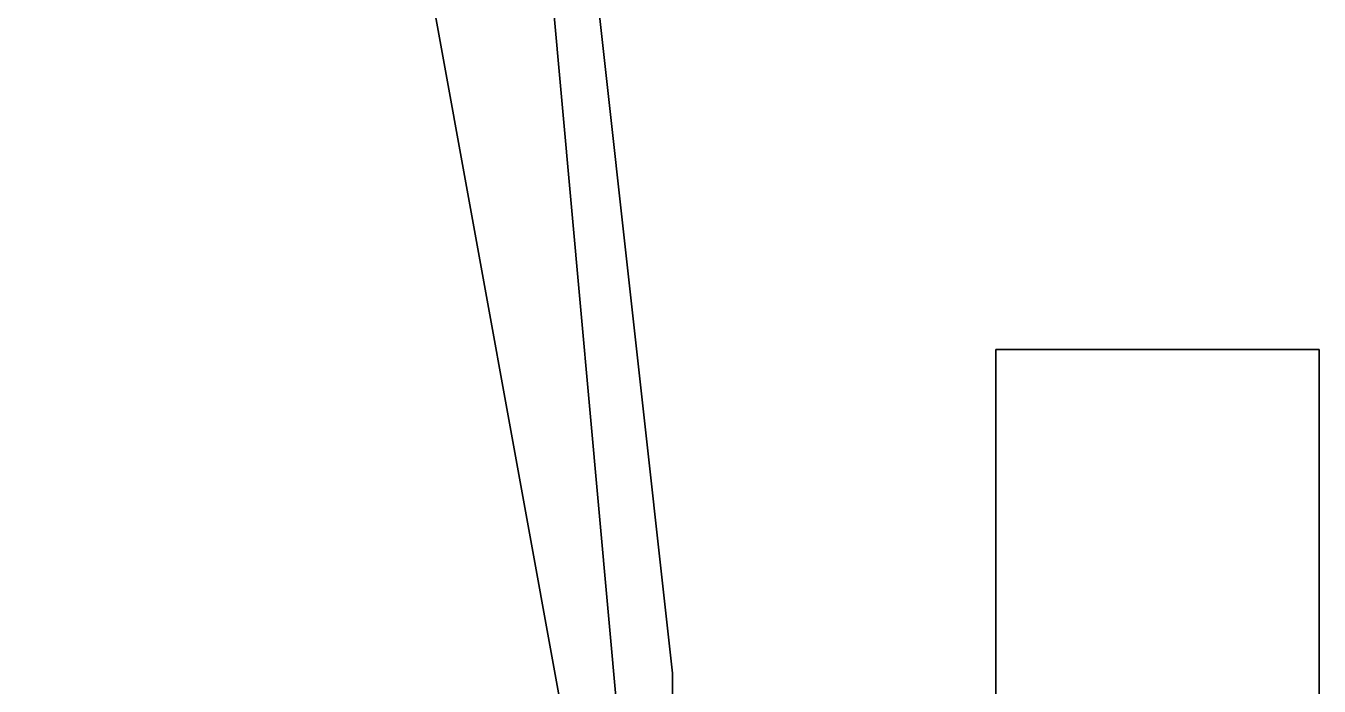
# Model space of a CAD drawing. Extents: x -42728 to 99010, y -18674 to 47645.
# Drawn here: x 68489 to 68669, y 30800.9 to 30892.8 of the extents above; entities that cross this region are included whole.
import ezdxf

# ---------------------------------------------------------------- set-up
doc = ezdxf.new("R2010")
doc.units = 0
doc.header["$LTSCALE"] = 100
doc.header["$MEASUREMENT"] = 0
doc.layers.get('0').update_dxf_attribs({"linetype": 'CONTINUOUS'})
doc.layers.add('00-ELE', color=2, linetype='CONTINUOUS')

# ---------------------------------------------------------------- blocks, each defined once
blk = doc.blocks.new('A$C5B331D8A')
at = {"color": 7, "linetype": 'Continuous'}
for p, q in [((11.4047, 29.7421), (13.4047, 18.7421)), ((13.4047, 18.7421), (11.4047, 29.7421)), ((13.4047, 18.7421), (11.4047, 29.7421)), ((13.4047, 18.7421), (11.4047, 29.7421)), ((13.4047, 18.7421), (12.4047, 29.7421)), ((12.4047, 29.7421), (13.4047, 18.7421)), ((12.4047, 29.7421), (13.4047, 18.7421)), ((12.4047, 29.7421), (13.4047, 18.7421)), ((13.4047, 18.7421), (12.4047, 29.7421)), ((12.4047, 29.7421), (13.4047, 18.7421)), ((13.4047, 18.7421), (12.4047, 29.7421)), ((12.4047, 29.7421), (13.4047, 18.7421)), ((13.4047, 20.7421), (12.4047, 29.7421)), ((12.4047, 29.7421), (13.4047, 20.7421)), ((13.4047, 20.7421), (12.4047, 29.7421)), ((13.4047, 20.7421), (12.4047, 29.7421)), ((12.4047, 29.7421), (13.4047, 20.7421)), ((13.4047, 20.7421), (12.4047, 29.7421)), ((12.4047, 29.7421), (13.4047, 20.7421)), ((13.4047, 20.7421), (12.4047, 29.7421)), ((14.4047, 20.7421), (14.4047, 21.7421)), ((14.4047, 21.7421), (15.4047, 21.7421)), ((14.4047, 20.7421), (14.4047, 21.7421)), ((14.4047, 21.7421), (14.4047, 21.7421)), ((14.4047, 21.7421), (14.4047, 20.7421)), ((14.4047, 20.7421), (14.4047, 21.7421)), ((14.4047, 21.7421), (14.4047, 21.7421)), ((14.4047, 21.7421), (14.4047, 20.7421)), ((14.4047, 20.7421), (14.4047, 21.7421)), ((14.4047, 21.7421), (14.4047, 20.7421)), ((15.4047, 21.7421), (14.4047, 21.7421)), ((14.4047, 21.7421), (14.4047, 21.7421)), ((14.4047, 21.7421), (15.4047, 21.7421)), ((14.4047, 21.7421), (14.4047, 21.7421)), ((14.4047, 21.7421), (14.4047, 21.7421)), ((14.4047, 21.7421), (14.4047, 21.7421)), ((14.4047, 21.7421), (14.4047, 21.7421)), ((14.4047, 21.7421), (14.4047, 21.7421)), ((14.4047, 21.7421), (14.4047, 21.7421)), ((14.4047, 21.7421), (14.4047, 21.7421)), ((14.4047, 21.7421), (14.4047, 21.7421)), ((14.4047, 21.7421), (14.4047, 20.7421)), ((14.4047, 20.7421), (14.4047, 21.7421)), ((14.4047, 21.7421), (14.4047, 21.7421)), ((14.4047, 21.7421), (14.4047, 21.7421)), ((14.4047, 20.7421), (14.4047, 21.7421)), ((14.4047, 21.7421), (14.4047, 20.7421)), ((15.4047, 21.7421), (14.4047, 21.7421)), ((14.4047, 21.7421), (14.4047, 21.7421)), ((14.4047, 21.7421), (15.4047, 21.7421)), ((14.4047, 21.7421), (14.4047, 21.7421)), ((14.4047, 21.7421), (14.4047, 21.7421)), ((14.4047, 21.7421), (14.4047, 21.7421)), ((14.4047, 21.7421), (14.4047, 21.7421)), ((14.4047, 21.7421), (14.4047, 21.7421)), ((14.4047, 21.7421), (14.4047, 21.7421)), ((14.4047, 21.7421), (14.4047, 21.7421)), ((14.4047, 21.7421), (14.4047, 21.7421)), ((14.4047, 21.7421), (14.4047, 21.7421)), ((14.4047, 21.7421), (14.4047, 21.7421)), ((14.4047, 21.7421), (14.4047, 21.7421)), ((14.4047, 21.7421), (14.4047, 21.7421)), ((14.4047, 21.7421), (14.4047, 20.7421)), ((14.4047, 20.7421), (14.4047, 21.7421)), ((14.4047, 21.7421), (14.4047, 21.7421)), ((14.4047, 21.7421), (14.4047, 21.7421)), ((14.4047, 20.7421), (14.4047, 21.7421)), ((14.4047, 21.7421), (14.4047, 20.7421)), ((15.4047, 21.7421), (14.4047, 21.7421)), ((14.4047, 21.7421), (14.4047, 21.7421)), ((14.4047, 21.7421), (15.4047, 21.7421)), ((14.4047, 21.7421), (14.4047, 21.7421)), ((14.4047, 21.7421), (14.4047, 21.7421)), ((14.4047, 21.7421), (14.4047, 21.7421)), ((14.4047, 21.7421), (14.4047, 21.7421)), ((14.4047, 21.7421), (14.4047, 21.7421)), ((14.4047, 21.7421), (14.4047, 21.7421)), ((14.4047, 21.7421), (14.4047, 21.7421)), ((14.4047, 21.7421), (14.4047, 21.7421)), ((14.4047, 21.7421), (14.4047, 21.7421)), ((14.4047, 21.7421), (14.4047, 21.7421)), ((14.4047, 21.7421), (14.4047, 21.7421)), ((14.4047, 21.7421), (14.4047, 21.7421)), ((14.4047, 21.7421), (14.4047, 21.7421)), ((14.4047, 21.7421), (14.4047, 21.7421)), ((14.4047, 21.7421), (14.4047, 21.7421)), ((14.4047, 21.7421), (14.4047, 21.7421)), ((14.4047, 21.7421), (14.4047, 20.7421)), ((14.4047, 20.7421), (14.4047, 21.7421)), ((14.4047, 21.7421), (14.4047, 21.7421)), ((14.4047, 21.7421), (14.4047, 21.7421)), ((14.4047, 20.7421), (14.4047, 21.7421)), ((14.4047, 21.7421), (14.4047, 20.7421)), ((15.4047, 21.7421), (14.4047, 21.7421)), ((14.4047, 21.7421), (14.4047, 21.7421)), ((14.4047, 21.7421), (15.4047, 21.7421)), ((14.4047, 21.7421), (14.4047, 21.7421)), ((14.4047, 21.7421), (14.4047, 21.7421)), ((14.4047, 21.7421), (14.4047, 21.7421)), ((14.4047, 21.7421), (14.4047, 21.7421)), ((14.4047, 21.7421), (14.4047, 21.7421)), ((14.4047, 21.7421), (14.4047, 21.7421)), ((14.4047, 21.7421), (14.4047, 21.7421)), ((14.4047, 21.7421), (14.4047, 21.7421)), ((14.4047, 21.7421), (14.4047, 21.7421)), ((14.4047, 21.7421), (14.4047, 21.7421)), ((14.4047, 21.7421), (14.4047, 21.7421)), ((14.4047, 21.7421), (14.4047, 21.7421)), ((14.4047, 21.7421), (14.4047, 21.7421)), ((14.4047, 21.7421), (14.4047, 21.7421)), ((14.4047, 21.7421), (14.4047, 21.7421)), ((14.4047, 21.7421), (14.4047, 21.7421)), ((14.4047, 21.7421), (14.4047, 21.7421)), ((14.4047, 21.7421), (14.4047, 21.7421)), ((14.4047, 21.7421), (14.4047, 21.7421)), ((14.4047, 21.7421), (14.4047, 21.7421)), ((14.4047, 21.7421), (14.4047, 20.7421)), ((14.4047, 20.7421), (14.4047, 21.7421)), ((14.4047, 21.7421), (14.4047, 21.7421)), ((15.4047, 21.7421), (14.4047, 21.7421)), ((14.4047, 21.7421), (14.4047, 21.7421)), ((14.4047, 21.7421), (15.4047, 21.7421)), ((14.4047, 21.7421), (14.4047, 21.7421)), ((14.4047, 21.7421), (14.4047, 21.7421)), ((14.4047, 21.7421), (14.4047, 21.7421)), ((14.4047, 21.7421), (14.4047, 21.7421)), ((14.4047, 21.7421), (14.4047, 21.7421)), ((14.4047, 21.7421), (14.4047, 21.7421)), ((14.4047, 21.7421), (14.4047, 21.7421)), ((14.4047, 21.7421), (14.4047, 21.7421)), ((14.4047, 21.7421), (14.4047, 21.7421)), ((14.4047, 21.7421), (14.4047, 21.7421)), ((14.4047, 21.7421), (14.4047, 21.7421)), ((14.4047, 21.7421), (14.4047, 21.7421)), ((14.4047, 21.7421), (14.4047, 21.7421)), ((14.4047, 21.7421), (14.4047, 21.7421)), ((14.4047, 21.7421), (14.4047, 21.7421)), ((14.4047, 21.7421), (14.4047, 21.7421)), ((14.4047, 21.7421), (14.4047, 21.7421)), ((14.4047, 21.7421), (14.4047, 21.7421)), ((14.4047, 21.7421), (14.4047, 21.7421)), ((14.4047, 21.7421), (14.4047, 21.7421)), ((14.4047, 21.7421), (14.4047, 20.7421)), ((14.4047, 20.7421), (14.4047, 21.7421)), ((14.4047, 21.7421), (14.4047, 21.7421)), ((15.4047, 21.7421), (14.4047, 21.7421)), ((14.4047, 21.7421), (14.4047, 21.7421)), ((14.4047, 21.7421), (15.4047, 21.7421)), ((14.4047, 21.7421), (14.4047, 21.7421)), ((14.4047, 21.7421), (14.4047, 21.7421)), ((14.4047, 21.7421), (14.4047, 21.7421)), ((14.4047, 21.7421), (14.4047, 21.7421)), ((14.4047, 21.7421), (14.4047, 21.7421)), ((14.4047, 21.7421), (14.4047, 21.7421)), ((14.4047, 21.7421), (14.4047, 21.7421)), ((14.4047, 21.7421), (14.4047, 21.7421)), ((14.4047, 21.7421), (14.4047, 21.7421)), ((14.4047, 21.7421), (14.4047, 21.7421)), ((14.4047, 21.7421), (14.4047, 21.7421)), ((14.4047, 21.7421), (14.4047, 21.7421)), ((14.4047, 21.7421), (14.4047, 21.7421)), ((14.4047, 21.7421), (14.4047, 21.7421)), ((14.4047, 21.7421), (14.4047, 21.7421)), ((14.4047, 21.7421), (14.4047, 21.7421)), ((14.4047, 21.7421), (14.4047, 21.7421)), ((14.4047, 21.7421), (14.4047, 21.7421)), ((14.4047, 21.7421), (14.4047, 21.7421)), ((14.4047, 21.7421), (14.4047, 21.7421)), ((14.4047, 21.7421), (14.4047, 20.7421)), ((14.4047, 20.7421), (14.4047, 21.7421)), ((14.4047, 21.7421), (14.4047, 21.7421)), ((15.4047, 21.7421), (14.4047, 21.7421)), ((14.4047, 21.7421), (14.4047, 21.7421)), ((14.4047, 21.7421), (15.4047, 21.7421)), ((14.4047, 21.7421), (14.4047, 21.7421)), ((14.4047, 21.7421), (14.4047, 21.7421)), ((14.4047, 21.7421), (14.4047, 21.7421)), ((14.4047, 21.7421), (14.4047, 21.7421)), ((14.4047, 21.7421), (14.4047, 21.7421)), ((14.4047, 21.7421), (14.4047, 21.7421)), ((14.4047, 21.7421), (14.4047, 21.7421)), ((14.4047, 21.7421), (14.4047, 21.7421)), ((14.4047, 21.7421), (14.4047, 21.7421)), ((14.4047, 21.7421), (14.4047, 21.7421)), ((14.4047, 21.7421), (14.4047, 21.7421)), ((14.4047, 21.7421), (14.4047, 21.7421)), ((14.4047, 21.7421), (14.4047, 21.7421)), ((14.4047, 21.7421), (14.4047, 21.7421)), ((14.4047, 21.7421), (14.4047, 21.7421)), ((14.4047, 21.7421), (14.4047, 21.7421)), ((14.4047, 21.7421), (14.4047, 21.7421)), ((14.4047, 21.7421), (14.4047, 21.7421)), ((14.4047, 21.7421), (14.4047, 21.7421)), ((14.4047, 21.7421), (14.4047, 21.7421)), ((14.4047, 21.7421), (14.4047, 20.7421)), ((14.4047, 20.7421), (14.4047, 21.7421)), ((14.4047, 21.7421), (14.4047, 21.7421)), ((15.4047, 21.7421), (14.4047, 21.7421)), ((14.4047, 21.7421), (14.4047, 21.7421)), ((14.4047, 21.7421), (15.4047, 21.7421)), ((14.4047, 21.7421), (14.4047, 21.7421)), ((14.4047, 21.7421), (14.4047, 21.7421)), ((14.4047, 21.7421), (14.4047, 21.7421)), ((14.4047, 21.7421), (14.4047, 21.7421)), ((14.4047, 21.7421), (14.4047, 21.7421)), ((14.4047, 21.7421), (14.4047, 21.7421)), ((14.4047, 21.7421), (14.4047, 21.7421)), ((14.4047, 21.7421), (14.4047, 21.7421)), ((14.4047, 21.7421), (14.4047, 21.7421)), ((14.4047, 21.7421), (14.4047, 21.7421)), ((14.4047, 21.7421), (14.4047, 21.7421)), ((14.4047, 21.7421), (14.4047, 21.7421)), ((14.4047, 21.7421), (14.4047, 21.7421)), ((14.4047, 21.7421), (14.4047, 21.7421)), ((14.4047, 21.7421), (14.4047, 21.7421)), ((14.4047, 21.7421), (14.4047, 21.7421)), ((14.4047, 21.7421), (14.4047, 21.7421)), ((14.4047, 21.7421), (14.4047, 21.7421)), ((14.4047, 21.7421), (14.4047, 21.7421)), ((14.4047, 21.7421), (14.4047, 21.7421)), ((14.4047, 21.7421), (14.4047, 20.7421)), ((14.4047, 20.7421), (14.4047, 21.7421)), ((14.4047, 21.7421), (14.4047, 21.7421)), ((15.4047, 21.7421), (14.4047, 21.7421)), ((14.4047, 21.7421), (14.4047, 21.7421)), ((14.4047, 21.7421), (15.4047, 21.7421)), ((14.4047, 21.7421), (14.4047, 21.7421)), ((14.4047, 21.7421), (14.4047, 21.7421)), ((14.4047, 21.7421), (14.4047, 21.7421)), ((14.4047, 21.7421), (14.4047, 21.7421)), ((14.4047, 21.7421), (14.4047, 21.7421)), ((14.4047, 21.7421), (14.4047, 21.7421)), ((14.4047, 21.7421), (14.4047, 21.7421)), ((14.4047, 21.7421), (14.4047, 21.7421)), ((14.4047, 21.7421), (14.4047, 21.7421)), ((14.4047, 21.7421), (14.4047, 21.7421)), ((14.4047, 21.7421), (14.4047, 21.7421)), ((14.4047, 21.7421), (14.4047, 21.7421)), ((14.4047, 21.7421), (14.4047, 21.7421)), ((14.4047, 21.7421), (14.4047, 21.7421)), ((14.4047, 21.7421), (14.4047, 21.7421)), ((14.4047, 21.7421), (14.4047, 21.7421)), ((14.4047, 21.7421), (14.4047, 21.7421)), ((14.4047, 21.7421), (14.4047, 21.7421)), ((14.4047, 21.7421), (14.4047, 21.7421)), ((14.4047, 21.7421), (14.4047, 21.7421)), ((14.4047, 21.7421), (14.4047, 20.7421)), ((14.4047, 20.7421), (14.4047, 21.7421)), ((14.4047, 21.7421), (14.4047, 21.7421)), ((15.4047, 21.7421), (14.4047, 21.7421)), ((14.4047, 21.7421), (14.4047, 21.7421)), ((14.4047, 21.7421), (15.4047, 21.7421)), ((14.4047, 21.7421), (14.4047, 21.7421)), ((14.4047, 21.7421), (14.4047, 21.7421)), ((14.4047, 21.7421), (14.4047, 21.7421)), ((14.4047, 21.7421), (14.4047, 21.7421)), ((14.4047, 21.7421), (14.4047, 21.7421)), ((14.4047, 21.7421), (14.4047, 21.7421)), ((14.4047, 21.7421), (14.4047, 21.7421)), ((14.4047, 21.7421), (14.4047, 21.7421)), ((14.4047, 21.7421), (14.4047, 21.7421)), ((14.4047, 21.7421), (14.4047, 21.7421)), ((14.4047, 21.7421), (14.4047, 21.7421)), ((14.4047, 21.7421), (14.4047, 21.7421)), ((14.4047, 21.7421), (14.4047, 21.7421)), ((14.4047, 21.7421), (14.4047, 21.7421)), ((14.4047, 21.7421), (14.4047, 21.7421)), ((14.4047, 21.7421), (14.4047, 21.7421)), ((14.4047, 21.7421), (14.4047, 21.7421)), ((14.4047, 21.7421), (14.4047, 20.7421)), ((14.4047, 20.7421), (14.4047, 21.7421)), ((14.4047, 21.7421), (14.4047, 21.7421)), ((14.4047, 21.7421), (14.4047, 20.7421)), ((14.4047, 20.7421), (14.4047, 21.7421)), ((15.4047, 21.7421), (14.4047, 21.7421)), ((14.4047, 21.7421), (14.4047, 21.7421)), ((14.4047, 21.7421), (15.4047, 21.7421)), ((14.4047, 21.7421), (14.4047, 21.7421)), ((14.4047, 21.7421), (14.4047, 21.7421)), ((14.4047, 21.7421), (14.4047, 21.7421)), ((14.4047, 21.7421), (14.4047, 21.7421)), ((14.4047, 21.7421), (14.4047, 21.7421)), ((14.4047, 21.7421), (14.4047, 21.7421)), ((14.4047, 21.7421), (14.4047, 21.7421)), ((14.4047, 21.7421), (14.4047, 21.7421)), ((14.4047, 21.7421), (14.4047, 21.7421)), ((14.4047, 21.7421), (14.4047, 21.7421)), ((14.4047, 21.7421), (14.4047, 21.7421)), ((14.4047, 21.7421), (14.4047, 21.7421)), ((14.4047, 21.7421), (14.4047, 21.7421)), ((14.4047, 21.7421), (14.4047, 20.7421)), ((14.4047, 20.7421), (14.4047, 21.7421)), ((14.4047, 21.7421), (14.4047, 21.7421)), ((14.4047, 21.7421), (14.4047, 20.7421)), ((14.4047, 20.7421), (14.4047, 21.7421)), ((15.4047, 21.7421), (14.4047, 21.7421)), ((14.4047, 21.7421), (14.4047, 21.7421)), ((14.4047, 21.7421), (15.4047, 21.7421)), ((14.4047, 21.7421), (14.4047, 21.7421)), ((14.4047, 21.7421), (14.4047, 21.7421)), ((14.4047, 21.7421), (14.4047, 21.7421)), ((14.4047, 21.7421), (14.4047, 21.7421)), ((14.4047, 21.7421), (14.4047, 21.7421)), ((14.4047, 21.7421), (14.4047, 21.7421)), ((14.4047, 21.7421), (14.4047, 21.7421)), ((14.4047, 21.7421), (14.4047, 21.7421)), ((14.4047, 21.7421), (14.4047, 21.7421)), ((14.4047, 21.7421), (14.4047, 21.7421)), ((14.4047, 21.7421), (14.4047, 21.7421)), ((14.4047, 21.7421), (14.4047, 21.7421)), ((14.4047, 21.7421), (14.4047, 20.7421)), ((14.4047, 20.7421), (14.4047, 21.7421)), ((14.4047, 21.7421), (14.4047, 21.7421)), ((15.4047, 21.7421), (14.4047, 21.7421)), ((14.4047, 21.7421), (14.4047, 20.7421)), ((14.4047, 21.7421), (14.4047, 21.7421)), ((14.4047, 21.7421), (14.4047, 20.7421)), ((14.4047, 20.7421), (14.4047, 21.7421)), ((14.4047, 21.7421), (14.4047, 21.7421)), ((14.4047, 21.7421), (14.4047, 20.7421)), ((14.4047, 20.7421), (14.4047, 21.7421)), ((14.4047, 21.7421), (14.4047, 21.7421)), ((14.4047, 21.7421), (14.4047, 20.7421)), ((14.4047, 20.7421), (14.4047, 21.7421)), ((14.4047, 21.7421), (14.4047, 20.7421)), ((14.4047, 20.7421), (14.4047, 21.7421)), ((15.4047, 20.7421), (15.4047, 21.7421)), ((15.4047, 21.7421), (15.4047, 20.7421)), ((15.4047, 20.7421), (15.4047, 21.7421)), ((15.4047, 21.7421), (15.4047, 21.7421)), ((15.4047, 21.7421), (15.4047, 20.7421)), ((15.4047, 20.7421), (15.4047, 21.7421)), ((15.4047, 21.7421), (15.4047, 21.7421)), ((15.4047, 21.7421), (15.4047, 20.7421)), ((15.4047, 21.7421), (15.4047, 20.7421)), ((15.4047, 20.7421), (15.4047, 21.7421)), ((15.4047, 21.7421), (15.4047, 21.7421)), ((15.4047, 21.7421), (15.4047, 21.7421)), ((15.4047, 21.7421), (15.4047, 20.7421)), ((15.4047, 21.7421), (15.4047, 21.7421)), ((15.4047, 21.7421), (15.4047, 21.7421)), ((15.4047, 21.7421), (15.4047, 21.7421)), ((15.4047, 21.7421), (15.4047, 21.7421)), ((15.4047, 21.7421), (15.4047, 21.7421)), ((15.4047, 21.7421), (15.4047, 21.7421)), ((15.4047, 21.7421), (15.4047, 21.7421)), ((15.4047, 21.7421), (15.4047, 21.7421)), ((15.4047, 21.7421), (15.4047, 21.7421)), ((15.4047, 20.7421), (15.4047, 21.7421)), ((15.4047, 21.7421), (15.4047, 20.7421)), ((15.4047, 21.7421), (15.4047, 21.7421)), ((15.4047, 21.7421), (15.4047, 21.7421)), ((15.4047, 21.7421), (15.4047, 21.7421)), ((15.4047, 21.7421), (15.4047, 21.7421)), ((15.4047, 21.7421), (15.4047, 21.7421)), ((15.4047, 21.7421), (15.4047, 21.7421)), ((15.4047, 21.7421), (15.4047, 21.7421)), ((15.4047, 21.7421), (15.4047, 21.7421)), ((15.4047, 21.7421), (15.4047, 21.7421)), ((15.4047, 21.7421), (15.4047, 21.7421)), ((15.4047, 21.7421), (15.4047, 21.7421)), ((15.4047, 21.7421), (15.4047, 21.7421)), ((15.4047, 21.7421), (15.4047, 21.7421)), ((15.4047, 20.7421), (15.4047, 21.7421)), ((15.4047, 21.7421), (15.4047, 20.7421)), ((15.4047, 20.7421), (15.4047, 21.7421)), ((15.4047, 21.7421), (15.4047, 21.7421)), ((15.4047, 21.7421), (15.4047, 21.7421)), ((15.4047, 21.7421), (15.4047, 20.7421)), ((15.4047, 21.7421), (15.4047, 21.7421)), ((15.4047, 21.7421), (15.4047, 21.7421)), ((15.4047, 21.7421), (15.4047, 21.7421)), ((15.4047, 21.7421), (15.4047, 21.7421)), ((15.4047, 21.7421), (15.4047, 21.7421)), ((15.4047, 21.7421), (15.4047, 21.7421)), ((15.4047, 21.7421), (15.4047, 21.7421)), ((15.4047, 21.7421), (15.4047, 21.7421)), ((15.4047, 21.7421), (15.4047, 21.7421)), ((15.4047, 21.7421), (15.4047, 21.7421)), ((15.4047, 21.7421), (15.4047, 21.7421)), ((15.4047, 21.7421), (15.4047, 21.7421)), ((15.4047, 21.7421), (15.4047, 21.7421)), ((15.4047, 20.7421), (15.4047, 21.7421)), ((15.4047, 21.7421), (15.4047, 20.7421)), ((15.4047, 20.7421), (15.4047, 21.7421)), ((15.4047, 21.7421), (15.4047, 21.7421)), ((15.4047, 21.7421), (15.4047, 21.7421)), ((15.4047, 21.7421), (15.4047, 20.7421)), ((15.4047, 21.7421), (15.4047, 21.7421)), ((15.4047, 21.7421), (15.4047, 21.7421)), ((15.4047, 21.7421), (15.4047, 21.7421)), ((15.4047, 21.7421), (15.4047, 21.7421)), ((15.4047, 21.7421), (15.4047, 21.7421)), ((15.4047, 21.7421), (15.4047, 21.7421)), ((15.4047, 21.7421), (15.4047, 21.7421)), ((15.4047, 21.7421), (15.4047, 21.7421)), ((15.4047, 21.7421), (15.4047, 21.7421)), ((15.4047, 21.7421), (15.4047, 21.7421)), ((15.4047, 21.7421), (15.4047, 21.7421)), ((15.4047, 21.7421), (15.4047, 21.7421)), ((15.4047, 21.7421), (15.4047, 21.7421)), ((15.4047, 21.7421), (15.4047, 21.7421)), ((15.4047, 21.7421), (15.4047, 21.7421)), ((15.4047, 21.7421), (15.4047, 21.7421)), ((15.4047, 21.7421), (15.4047, 21.7421)), ((15.4047, 20.7421), (15.4047, 21.7421)), ((15.4047, 21.7421), (15.4047, 21.7421)), ((15.4047, 21.7421), (15.4047, 20.7421)), ((15.4047, 21.7421), (15.4047, 21.7421)), ((15.4047, 21.7421), (15.4047, 21.7421)), ((15.4047, 21.7421), (15.4047, 21.7421)), ((15.4047, 21.7421), (15.4047, 21.7421)), ((15.4047, 21.7421), (15.4047, 21.7421)), ((15.4047, 21.7421), (15.4047, 21.7421)), ((15.4047, 21.7421), (15.4047, 21.7421)), ((15.4047, 21.7421), (15.4047, 21.7421)), ((15.4047, 21.7421), (15.4047, 21.7421)), ((15.4047, 21.7421), (15.4047, 21.7421)), ((15.4047, 21.7421), (15.4047, 21.7421)), ((15.4047, 21.7421), (15.4047, 21.7421)), ((15.4047, 21.7421), (15.4047, 21.7421)), ((15.4047, 21.7421), (15.4047, 21.7421)), ((15.4047, 21.7421), (15.4047, 21.7421)), ((15.4047, 21.7421), (15.4047, 21.7421)), ((15.4047, 21.7421), (15.4047, 21.7421)), ((15.4047, 21.7421), (15.4047, 21.7421)), ((15.4047, 21.7421), (15.4047, 21.7421)), ((15.4047, 21.7421), (15.4047, 21.7421)), ((15.4047, 21.7421), (15.4047, 21.7421)), ((15.4047, 20.7421), (15.4047, 21.7421)), ((15.4047, 21.7421), (15.4047, 21.7421)), ((15.4047, 21.7421), (15.4047, 20.7421)), ((15.4047, 21.7421), (15.4047, 21.7421)), ((15.4047, 21.7421), (15.4047, 21.7421)), ((15.4047, 21.7421), (15.4047, 21.7421)), ((15.4047, 21.7421), (15.4047, 21.7421)), ((15.4047, 21.7421), (15.4047, 21.7421)), ((15.4047, 21.7421), (15.4047, 21.7421)), ((15.4047, 21.7421), (15.4047, 21.7421)), ((15.4047, 21.7421), (15.4047, 21.7421)), ((15.4047, 21.7421), (15.4047, 21.7421)), ((15.4047, 21.7421), (15.4047, 21.7421)), ((15.4047, 21.7421), (15.4047, 21.7421)), ((15.4047, 21.7421), (15.4047, 21.7421)), ((15.4047, 21.7421), (15.4047, 21.7421)), ((15.4047, 21.7421), (15.4047, 21.7421)), ((15.4047, 21.7421), (15.4047, 21.7421)), ((15.4047, 21.7421), (15.4047, 21.7421)), ((15.4047, 21.7421), (15.4047, 21.7421)), ((15.4047, 21.7421), (15.4047, 21.7421)), ((15.4047, 21.7421), (15.4047, 21.7421)), ((15.4047, 21.7421), (15.4047, 21.7421)), ((15.4047, 21.7421), (15.4047, 21.7421)), ((15.4047, 20.7421), (15.4047, 21.7421)), ((15.4047, 21.7421), (15.4047, 21.7421)), ((15.4047, 21.7421), (15.4047, 20.7421)), ((15.4047, 21.7421), (15.4047, 21.7421)), ((15.4047, 21.7421), (15.4047, 21.7421)), ((15.4047, 21.7421), (15.4047, 21.7421)), ((15.4047, 21.7421), (15.4047, 21.7421)), ((15.4047, 21.7421), (15.4047, 21.7421)), ((15.4047, 21.7421), (15.4047, 21.7421)), ((15.4047, 21.7421), (15.4047, 21.7421)), ((15.4047, 21.7421), (15.4047, 21.7421)), ((15.4047, 21.7421), (15.4047, 21.7421)), ((15.4047, 21.7421), (15.4047, 21.7421)), ((15.4047, 21.7421), (15.4047, 21.7421)), ((15.4047, 21.7421), (15.4047, 21.7421)), ((15.4047, 21.7421), (15.4047, 21.7421)), ((15.4047, 21.7421), (15.4047, 21.7421)), ((15.4047, 21.7421), (15.4047, 21.7421)), ((15.4047, 21.7421), (15.4047, 21.7421)), ((15.4047, 21.7421), (15.4047, 21.7421)), ((15.4047, 21.7421), (15.4047, 21.7421)), ((15.4047, 21.7421), (15.4047, 21.7421)), ((15.4047, 21.7421), (15.4047, 21.7421)), ((15.4047, 21.7421), (15.4047, 21.7421)), ((15.4047, 20.7421), (15.4047, 21.7421)), ((15.4047, 21.7421), (15.4047, 21.7421)), ((15.4047, 21.7421), (15.4047, 20.7421)), ((15.4047, 21.7421), (15.4047, 21.7421)), ((15.4047, 21.7421), (15.4047, 21.7421)), ((15.4047, 21.7421), (15.4047, 21.7421)), ((15.4047, 21.7421), (15.4047, 21.7421)), ((15.4047, 21.7421), (15.4047, 21.7421)), ((15.4047, 21.7421), (15.4047, 21.7421)), ((15.4047, 21.7421), (15.4047, 21.7421)), ((15.4047, 21.7421), (15.4047, 21.7421)), ((15.4047, 21.7421), (15.4047, 21.7421)), ((15.4047, 21.7421), (15.4047, 21.7421)), ((15.4047, 21.7421), (15.4047, 21.7421)), ((15.4047, 21.7421), (15.4047, 21.7421)), ((15.4047, 21.7421), (15.4047, 21.7421)), ((15.4047, 21.7421), (15.4047, 21.7421)), ((15.4047, 21.7421), (15.4047, 21.7421)), ((15.4047, 21.7421), (15.4047, 21.7421)), ((15.4047, 21.7421), (15.4047, 21.7421)), ((15.4047, 21.7421), (15.4047, 21.7421)), ((15.4047, 21.7421), (15.4047, 21.7421)), ((15.4047, 21.7421), (15.4047, 21.7421)), ((15.4047, 21.7421), (15.4047, 21.7421)), ((15.4047, 20.7421), (15.4047, 21.7421)), ((15.4047, 21.7421), (15.4047, 21.7421)), ((15.4047, 21.7421), (15.4047, 20.7421)), ((15.4047, 21.7421), (15.4047, 21.7421)), ((15.4047, 21.7421), (15.4047, 21.7421)), ((15.4047, 21.7421), (15.4047, 21.7421)), ((15.4047, 21.7421), (15.4047, 21.7421)), ((15.4047, 21.7421), (15.4047, 21.7421)), ((15.4047, 21.7421), (15.4047, 21.7421)), ((15.4047, 21.7421), (15.4047, 21.7421)), ((15.4047, 21.7421), (15.4047, 21.7421)), ((15.4047, 21.7421), (15.4047, 21.7421)), ((15.4047, 21.7421), (15.4047, 21.7421)), ((15.4047, 21.7421), (15.4047, 21.7421)), ((15.4047, 21.7421), (15.4047, 21.7421)), ((15.4047, 21.7421), (15.4047, 21.7421)), ((15.4047, 21.7421), (15.4047, 21.7421)), ((15.4047, 21.7421), (15.4047, 21.7421)), ((15.4047, 21.7421), (15.4047, 21.7421)), ((15.4047, 21.7421), (15.4047, 21.7421)), ((15.4047, 21.7421), (15.4047, 21.7421)), ((15.4047, 21.7421), (15.4047, 21.7421)), ((15.4047, 21.7421), (15.4047, 21.7421)), ((15.4047, 21.7421), (15.4047, 21.7421)), ((15.4047, 20.7421), (15.4047, 21.7421)), ((15.4047, 21.7421), (15.4047, 21.7421)), ((15.4047, 21.7421), (15.4047, 20.7421)), ((15.4047, 21.7421), (15.4047, 21.7421)), ((15.4047, 21.7421), (15.4047, 21.7421)), ((15.4047, 21.7421), (15.4047, 21.7421)), ((15.4047, 21.7421), (15.4047, 21.7421)), ((15.4047, 21.7421), (15.4047, 21.7421)), ((15.4047, 21.7421), (15.4047, 21.7421)), ((15.4047, 21.7421), (15.4047, 21.7421)), ((15.4047, 21.7421), (15.4047, 21.7421)), ((15.4047, 21.7421), (15.4047, 21.7421)), ((15.4047, 21.7421), (15.4047, 21.7421)), ((15.4047, 21.7421), (15.4047, 21.7421)), ((15.4047, 21.7421), (15.4047, 21.7421)), ((15.4047, 21.7421), (15.4047, 21.7421)), ((15.4047, 21.7421), (15.4047, 21.7421)), ((15.4047, 21.7421), (15.4047, 21.7421)), ((15.4047, 21.7421), (15.4047, 21.7421)), ((15.4047, 21.7421), (15.4047, 21.7421)), ((15.4047, 21.7421), (15.4047, 21.7421)), ((15.4047, 21.7421), (15.4047, 21.7421)), ((15.4047, 21.7421), (15.4047, 21.7421)), ((15.4047, 21.7421), (15.4047, 21.7421)), ((15.4047, 20.7421), (15.4047, 21.7421)), ((15.4047, 21.7421), (15.4047, 20.7421)), ((15.4047, 21.7421), (15.4047, 21.7421)), ((15.4047, 21.7421), (15.4047, 21.7421)), ((15.4047, 21.7421), (15.4047, 20.7421)), ((15.4047, 20.7421), (15.4047, 21.7421)), ((15.4047, 21.7421), (15.4047, 21.7421)), ((15.4047, 21.7421), (15.4047, 21.7421)), ((15.4047, 21.7421), (15.4047, 21.7421)), ((15.4047, 21.7421), (15.4047, 21.7421)), ((15.4047, 21.7421), (15.4047, 21.7421)), ((15.4047, 21.7421), (15.4047, 21.7421)), ((15.4047, 21.7421), (15.4047, 21.7421)), ((15.4047, 21.7421), (15.4047, 21.7421)), ((15.4047, 21.7421), (15.4047, 21.7421)), ((15.4047, 21.7421), (15.4047, 21.7421)), ((15.4047, 21.7421), (15.4047, 21.7421)), ((15.4047, 21.7421), (15.4047, 21.7421)), ((15.4047, 21.7421), (15.4047, 21.7421)), ((15.4047, 21.7421), (15.4047, 21.7421)), ((15.4047, 21.7421), (15.4047, 21.7421)), ((15.4047, 21.7421), (15.4047, 21.7421)), ((15.4047, 21.7421), (15.4047, 21.7421)), ((15.4047, 20.7421), (15.4047, 21.7421)), ((15.4047, 21.7421), (15.4047, 20.7421)), ((15.4047, 21.7421), (15.4047, 21.7421)), ((15.4047, 21.7421), (15.4047, 21.7421)), ((15.4047, 21.7421), (15.4047, 20.7421)), ((15.4047, 20.7421), (15.4047, 21.7421)), ((15.4047, 21.7421), (15.4047, 21.7421)), ((15.4047, 21.7421), (15.4047, 21.7421)), ((15.4047, 21.7421), (15.4047, 21.7421)), ((15.4047, 21.7421), (15.4047, 21.7421)), ((15.4047, 21.7421), (15.4047, 21.7421)), ((15.4047, 21.7421), (15.4047, 21.7421)), ((15.4047, 21.7421), (15.4047, 21.7421)), ((15.4047, 21.7421), (15.4047, 21.7421)), ((15.4047, 21.7421), (15.4047, 21.7421)), ((15.4047, 21.7421), (15.4047, 21.7421)), ((15.4047, 21.7421), (15.4047, 21.7421)), ((15.4047, 21.7421), (15.4047, 21.7421)), ((15.4047, 21.7421), (15.4047, 21.7421)), ((15.4047, 20.7421), (15.4047, 21.7421)), ((15.4047, 21.7421), (15.4047, 21.7421)), ((15.4047, 21.7421), (15.4047, 20.7421)), ((15.4047, 21.7421), (15.4047, 21.7421)), ((15.4047, 21.7421), (15.4047, 20.7421)), ((15.4047, 20.7421), (15.4047, 21.7421)), ((15.4047, 21.7421), (15.4047, 21.7421)), ((15.4047, 21.7421), (15.4047, 20.7421)), ((15.4047, 20.7421), (15.4047, 21.7421)), ((15.4047, 21.7421), (15.4047, 21.7421)), ((15.4047, 21.7421), (15.4047, 20.7421)), ((15.4047, 20.7421), (15.4047, 21.7421)), ((15.4047, 20.7421), (15.4047, 21.7421)), ((15.4047, 20.7421), (15.4047, 21.7421)), ((15.4047, 21.7421), (15.4047, 20.7421)), ((13.4047, 20.7421), (13.4047, 17.7421)), ((13.4047, 20.7421), (13.4047, 18.7421)), ((13.4047, 17.7421), (13.4047, 20.7421)), ((13.4047, 17.7421), (13.4047, 20.7421)), ((13.4047, 20.7421), (13.4047, 20.7421)), ((13.4047, 17.7421), (13.4047, 20.7421)), ((13.4047, 20.7421), (13.4047, 20.7421)), ((13.4047, 20.7421), (13.4047, 17.7421)), ((13.4047, 17.7421), (13.4047, 20.7421)), ((13.4047, 20.7421), (13.4047, 20.7421)), ((13.4047, 20.7421), (13.4047, 17.7421)), ((13.4047, 20.7421), (13.4047, 17.7421)), ((13.4047, 20.7421), (13.4047, 18.7421)), ((13.4047, 20.7421), (13.4047, 20.7421)), ((13.4047, 20.7421), (13.4047, 20.7421)), ((13.4047, 20.7421), (13.4047, 20.7421)), ((14.4047, 18.7421), (14.4047, 20.7421)), ((14.4047, 18.7421), (14.4047, 20.7421)), ((14.4047, 20.7421), (14.4047, 20.7421)), ((14.4047, 20.7421), (14.4047, 18.7421)), ((14.4047, 18.7421), (14.4047, 20.7421)), ((14.4047, 20.7421), (14.4047, 20.7421)), ((14.4047, 20.7421), (14.4047, 18.7421)), ((14.4047, 18.7421), (14.4047, 20.7421)), ((14.4047, 20.7421), (14.4047, 20.7421)), ((14.4047, 20.7421), (14.4047, 18.7421)), ((14.4047, 18.7421), (14.4047, 20.7421)), ((14.4047, 20.7421), (14.4047, 18.7421)), ((14.4047, 20.7421), (14.4047, 20.7421)), ((14.4047, 20.7421), (14.4047, 20.7421)), ((14.4047, 20.7421), (14.4047, 20.7421)), ((14.4047, 20.7421), (14.4047, 20.7421)), ((14.4047, 20.7421), (14.4047, 20.7421)), ((14.4047, 20.7421), (14.4047, 20.7421)), ((14.4047, 20.7421), (14.4047, 20.7421)), ((14.4047, 20.7421), (14.4047, 20.7421)), ((14.4047, 20.7421), (14.4047, 20.7421)), ((14.4047, 20.7421), (14.4047, 20.7421)), ((14.4047, 20.7421), (14.4047, 20.7421)), ((14.4047, 20.7421), (14.4047, 20.7421)), ((14.4047, 20.7421), (14.4047, 20.7421)), ((14.4047, 20.7421), (14.4047, 18.7421)), ((14.4047, 18.7421), (14.4047, 20.7421)), ((14.4047, 20.7421), (14.4047, 20.7421)), ((14.4047, 20.7421), (14.4047, 20.7421)), ((14.4047, 18.7421), (14.4047, 20.7421)), ((14.4047, 20.7421), (14.4047, 20.7421)), ((14.4047, 20.7421), (14.4047, 18.7421)), ((14.4047, 18.7421), (14.4047, 20.7421)), ((14.4047, 20.7421), (14.4047, 20.7421)), ((14.4047, 20.7421), (14.4047, 18.7421)), ((14.4047, 18.7421), (14.4047, 20.7421)), ((14.4047, 20.7421), (14.4047, 20.7421)), ((14.4047, 20.7421), (14.4047, 18.7421)), ((14.4047, 20.7421), (14.4047, 18.7421)), ((14.4047, 20.7421), (14.4047, 20.7421)), ((14.4047, 20.7421), (14.4047, 20.7421)), ((14.4047, 20.7421), (14.4047, 20.7421)), ((14.4047, 20.7421), (14.4047, 20.7421)), ((14.4047, 20.7421), (14.4047, 20.7421)), ((14.4047, 20.7421), (14.4047, 20.7421)), ((14.4047, 20.7421), (14.4047, 20.7421)), ((14.4047, 20.7421), (14.4047, 20.7421)), ((14.4047, 20.7421), (14.4047, 20.7421)), ((14.4047, 20.7421), (14.4047, 20.7421)), ((14.4047, 20.7421), (14.4047, 20.7421)), ((14.4047, 20.7421), (14.4047, 20.7421)), ((14.4047, 20.7421), (14.4047, 20.7421)), ((14.4047, 20.7421), (14.4047, 20.7421)), ((14.4047, 20.7421), (14.4047, 20.7421)), ((14.4047, 20.7421), (14.4047, 20.7421)), ((14.4047, 20.7421), (14.4047, 20.7421)), ((14.4047, 20.7421), (14.4047, 20.7421)), ((14.4047, 20.7421), (14.4047, 20.7421)), ((14.4047, 20.7421), (14.4047, 20.7421)), ((14.4047, 20.7421), (14.4047, 20.7421)), ((14.4047, 20.7421), (14.4047, 20.7421)), ((14.4047, 20.7421), (14.4047, 20.7421)), ((14.4047, 20.7421), (14.4047, 20.7421)), ((14.4047, 20.7421), (14.4047, 20.7421)), ((14.4047, 20.7421), (14.4047, 20.7421)), ((14.4047, 20.7421), (14.4047, 20.7421)), ((14.4047, 20.7421), (14.4047, 20.7421)), ((14.4047, 20.7421), (14.4047, 20.7421)), ((14.4047, 20.7421), (14.4047, 20.7421)), ((14.4047, 20.7421), (14.4047, 20.7421)), ((14.4047, 20.7421), (14.4047, 20.7421)), ((14.4047, 20.7421), (14.4047, 20.7421)), ((14.4047, 20.7421), (14.4047, 20.7421)), ((14.4047, 20.7421), (14.4047, 20.7421)), ((14.4047, 20.7421), (14.4047, 20.7421)), ((14.4047, 20.7421), (14.4047, 20.7421)), ((14.4047, 20.7421), (14.4047, 20.7421)), ((14.4047, 20.7421), (14.4047, 20.7421)), ((14.4047, 20.7421), (14.4047, 20.7421)), ((14.4047, 20.7421), (14.4047, 20.7421)), ((14.4047, 20.7421), (14.4047, 20.7421)), ((14.4047, 20.7421), (14.4047, 20.7421)), ((14.4047, 20.7421), (14.4047, 20.7421)), ((14.4047, 20.7421), (14.4047, 20.7421)), ((14.4047, 20.7421), (14.4047, 20.7421)), ((14.4047, 20.7421), (14.4047, 20.7421)), ((14.4047, 20.7421), (14.4047, 20.7421)), ((14.4047, 20.7421), (14.4047, 20.7421)), ((14.4047, 20.7421), (14.4047, 20.7421)), ((14.4047, 20.7421), (14.4047, 20.7421)), ((14.4047, 20.7421), (14.4047, 20.7421)), ((14.4047, 20.7421), (14.4047, 20.7421)), ((14.4047, 20.7421), (14.4047, 20.7421)), ((14.4047, 20.7421), (14.4047, 20.7421)), ((14.4047, 20.7421), (14.4047, 20.7421)), ((14.4047, 20.7421), (14.4047, 20.7421)), ((14.4047, 20.7421), (14.4047, 20.7421)), ((14.4047, 20.7421), (14.4047, 20.7421)), ((14.4047, 20.7421), (14.4047, 20.7421)), ((14.4047, 20.7421), (14.4047, 20.7421)), ((14.4047, 20.7421), (14.4047, 20.7421)), ((14.4047, 20.7421), (14.4047, 20.7421)), ((14.4047, 20.7421), (14.4047, 20.7421)), ((14.4047, 20.7421), (14.4047, 20.7421)), ((14.4047, 20.7421), (14.4047, 20.7421)), ((14.4047, 20.7421), (14.4047, 20.7421)), ((14.4047, 20.7421), (14.4047, 20.7421)), ((14.4047, 20.7421), (14.4047, 20.7421)), ((14.4047, 20.7421), (14.4047, 20.7421)), ((14.4047, 20.7421), (14.4047, 20.7421)), ((14.4047, 20.7421), (14.4047, 20.7421)), ((14.4047, 20.7421), (14.4047, 20.7421)), ((14.4047, 20.7421), (14.4047, 20.7421)), ((14.4047, 20.7421), (14.4047, 20.7421)), ((14.4047, 20.7421), (14.4047, 20.7421)), ((14.4047, 20.7421), (14.4047, 20.7421)), ((14.4047, 20.7421), (14.4047, 20.7421)), ((14.4047, 20.7421), (14.4047, 20.7421)), ((14.4047, 20.7421), (14.4047, 20.7421)), ((14.4047, 20.7421), (14.4047, 20.7421)), ((14.4047, 20.7421), (14.4047, 20.7421)), ((14.4047, 20.7421), (14.4047, 20.7421)), ((14.4047, 20.7421), (14.4047, 20.7421)), ((14.4047, 20.7421), (14.4047, 20.7421)), ((14.4047, 20.7421), (14.4047, 20.7421)), ((14.4047, 20.7421), (14.4047, 20.7421)), ((14.4047, 20.7421), (14.4047, 20.7421)), ((14.4047, 20.7421), (14.4047, 20.7421)), ((14.4047, 20.7421), (14.4047, 20.7421)), ((14.4047, 20.7421), (14.4047, 20.7421)), ((14.4047, 20.7421), (14.4047, 20.7421)), ((14.4047, 20.7421), (14.4047, 20.7421)), ((14.4047, 20.7421), (14.4047, 20.7421)), ((14.4047, 20.7421), (14.4047, 20.7421)), ((14.4047, 20.7421), (14.4047, 20.7421)), ((14.4047, 20.7421), (14.4047, 20.7421)), ((14.4047, 20.7421), (14.4047, 20.7421)), ((14.4047, 20.7421), (14.4047, 20.7421)), ((14.4047, 20.7421), (14.4047, 20.7421)), ((14.4047, 20.7421), (14.4047, 20.7421)), ((14.4047, 20.7421), (14.4047, 20.7421)), ((14.4047, 20.7421), (14.4047, 20.7421)), ((14.4047, 20.7421), (14.4047, 20.7421)), ((14.4047, 20.7421), (14.4047, 20.7421)), ((14.4047, 20.7421), (14.4047, 20.7421)), ((14.4047, 20.7421), (14.4047, 20.7421)), ((14.4047, 20.7421), (14.4047, 20.7421)), ((14.4047, 20.7421), (14.4047, 20.7421)), ((14.4047, 20.7421), (14.4047, 20.7421)), ((14.4047, 20.7421), (14.4047, 20.7421)), ((14.4047, 20.7421), (14.4047, 20.7421)), ((14.4047, 20.7421), (14.4047, 20.7421)), ((14.4047, 20.7421), (14.4047, 20.7421)), ((14.4047, 20.7421), (14.4047, 20.7421)), ((14.4047, 20.7421), (14.4047, 20.7421)), ((14.4047, 20.7421), (14.4047, 20.7421)), ((14.4047, 20.7421), (14.4047, 20.7421)), ((14.4047, 20.7421), (14.4047, 20.7421)), ((14.4047, 20.7421), (14.4047, 20.7421)), ((14.4047, 20.7421), (14.4047, 20.7421)), ((14.4047, 20.7421), (14.4047, 20.7421)), ((14.4047, 20.7421), (14.4047, 20.7421)), ((14.4047, 20.7421), (14.4047, 20.7421)), ((14.4047, 20.7421), (14.4047, 20.7421)), ((14.4047, 20.7421), (14.4047, 20.7421)), ((14.4047, 20.7421), (14.4047, 20.7421)), ((14.4047, 20.7421), (14.4047, 20.7421)), ((14.4047, 20.7421), (14.4047, 20.7421)), ((14.4047, 20.7421), (14.4047, 20.7421)), ((14.4047, 20.7421), (14.4047, 20.7421)), ((14.4047, 20.7421), (14.4047, 20.7421)), ((14.4047, 20.7421), (14.4047, 20.7421)), ((14.4047, 20.7421), (14.4047, 20.7421)), ((14.4047, 20.7421), (14.4047, 20.7421)), ((14.4047, 20.7421), (14.4047, 20.7421)), ((14.4047, 20.7421), (14.4047, 20.7421)), ((14.4047, 20.7421), (14.4047, 20.7421)), ((14.4047, 20.7421), (14.4047, 20.7421)), ((14.4047, 20.7421), (14.4047, 20.7421)), ((14.4047, 20.7421), (14.4047, 20.7421)), ((14.4047, 20.7421), (14.4047, 20.7421)), ((14.4047, 20.7421), (14.4047, 20.7421)), ((14.4047, 20.7421), (14.4047, 20.7421)), ((14.4047, 20.7421), (14.4047, 20.7421)), ((14.4047, 20.7421), (14.4047, 20.7421)), ((14.4047, 20.7421), (14.4047, 20.7421)), ((14.4047, 20.7421), (14.4047, 20.7421)), ((14.4047, 20.7421), (14.4047, 20.7421)), ((14.4047, 20.7421), (14.4047, 20.7421)), ((14.4047, 20.7421), (14.4047, 20.7421)), ((14.4047, 20.7421), (14.4047, 20.7421)), ((14.4047, 20.7421), (14.4047, 20.7421)), ((14.4047, 20.7421), (14.4047, 20.7421)), ((14.4047, 20.7421), (14.4047, 20.7421)), ((14.4047, 20.7421), (14.4047, 20.7421)), ((14.4047, 20.7421), (14.4047, 20.7421)), ((14.4047, 20.7421), (14.4047, 20.7421)), ((14.4047, 20.7421), (14.4047, 20.7421)), ((14.4047, 20.7421), (14.4047, 20.7421)), ((14.4047, 20.7421), (14.4047, 20.7421)), ((14.4047, 20.7421), (14.4047, 20.7421)), ((14.4047, 20.7421), (14.4047, 20.7421)), ((14.4047, 20.7421), (14.4047, 20.7421)), ((14.4047, 20.7421), (14.4047, 20.7421)), ((14.4047, 20.7421), (14.4047, 20.7421)), ((14.4047, 20.7421), (14.4047, 20.7421)), ((14.4047, 20.7421), (14.4047, 20.7421)), ((14.4047, 20.7421), (14.4047, 20.7421)), ((14.4047, 20.7421), (14.4047, 20.7421)), ((14.4047, 20.7421), (14.4047, 20.7421)), ((14.4047, 20.7421), (14.4047, 20.7421)), ((14.4047, 20.7421), (14.4047, 20.7421)), ((14.4047, 20.7421), (14.4047, 20.7421)), ((14.4047, 20.7421), (14.4047, 20.7421)), ((14.4047, 20.7421), (14.4047, 20.7421)), ((14.4047, 20.7421), (14.4047, 20.7421)), ((14.4047, 20.7421), (14.4047, 20.7421)), ((14.4047, 20.7421), (14.4047, 20.7421)), ((14.4047, 20.7421), (14.4047, 20.7421)), ((14.4047, 20.7421), (14.4047, 18.7421)), ((14.4047, 18.7421), (14.4047, 20.7421)), ((14.4047, 20.7421), (14.4047, 20.7421)), ((14.4047, 20.7421), (14.4047, 20.7421)), ((14.4047, 20.7421), (14.4047, 18.7421)), ((14.4047, 18.7421), (14.4047, 20.7421)), ((14.4047, 20.7421), (14.4047, 20.7421)), ((14.4047, 20.7421), (14.4047, 18.7421)), ((14.4047, 18.7421), (14.4047, 20.7421)), ((14.4047, 20.7421), (14.4047, 20.7421)), ((14.4047, 20.7421), (14.4047, 18.7421)), ((14.4047, 18.7421), (14.4047, 20.7421)), ((14.4047, 20.7421), (14.4047, 20.7421)), ((14.4047, 20.7421), (14.4047, 18.7421)), ((14.4047, 18.7421), (14.4047, 20.7421)), ((14.4047, 18.7421), (14.4047, 20.7421)), ((14.4047, 20.7421), (14.4047, 18.7421)), ((14.4047, 20.7421), (14.4047, 20.7421)), ((14.4047, 20.7421), (14.4047, 18.7421)), ((14.4047, 18.7421), (14.4047, 20.7421)), ((14.4047, 20.7421), (14.4047, 20.7421)), ((14.4047, 20.7421), (14.4047, 18.7421)), ((14.4047, 18.7421), (14.4047, 20.7421)), ((14.4047, 20.7421), (14.4047, 18.7421)), ((14.4047, 18.7421), (14.4047, 20.7421)), ((15.4047, 18.7421), (15.4047, 20.7421)), ((15.4047, 20.7421), (15.4047, 20.7421)), ((15.4047, 20.7421), (15.4047, 18.7421)), ((15.4047, 18.7421), (15.4047, 20.7421)), ((15.4047, 20.7421), (15.4047, 20.7421)), ((15.4047, 20.7421), (15.4047, 18.7421)), ((15.4047, 18.7421), (15.4047, 20.7421)), ((15.4047, 20.7421), (15.4047, 20.7421)), ((15.4047, 20.7421), (15.4047, 18.7421)), ((15.4047, 20.7421), (15.4047, 18.7421)), ((15.4047, 18.7421), (15.4047, 20.7421)), ((15.4047, 20.7421), (15.4047, 18.7421)), ((15.4047, 20.7421), (15.4047, 20.7421)), ((15.4047, 20.7421), (15.4047, 20.7421)), ((15.4047, 20.7421), (15.4047, 20.7421)), ((15.4047, 20.7421), (15.4047, 20.7421)), ((15.4047, 20.7421), (15.4047, 20.7421)), ((15.4047, 20.7421), (15.4047, 20.7421)), ((15.4047, 20.7421), (15.4047, 20.7421)), ((15.4047, 20.7421), (15.4047, 20.7421)), ((15.4047, 20.7421), (15.4047, 20.7421)), ((15.4047, 20.7421), (15.4047, 20.7421)), ((15.4047, 20.7421), (15.4047, 20.7421)), ((15.4047, 20.7421), (15.4047, 20.7421)), ((15.4047, 20.7421), (15.4047, 20.7421)), ((15.4047, 18.7421), (15.4047, 20.7421)), ((15.4047, 18.7421), (15.4047, 20.7421)), ((15.4047, 20.7421), (15.4047, 20.7421)), ((15.4047, 20.7421), (15.4047, 18.7421)), ((15.4047, 18.7421), (15.4047, 20.7421)), ((15.4047, 20.7421), (15.4047, 20.7421)), ((15.4047, 20.7421), (15.4047, 18.7421)), ((15.4047, 18.7421), (15.4047, 20.7421)), ((15.4047, 20.7421), (15.4047, 20.7421)), ((15.4047, 20.7421), (15.4047, 18.7421)), ((15.4047, 18.7421), (15.4047, 20.7421)), ((15.4047, 20.7421), (15.4047, 20.7421)), ((15.4047, 20.7421), (15.4047, 20.7421)), ((15.4047, 20.7421), (15.4047, 18.7421)), ((15.4047, 20.7421), (15.4047, 20.7421)), ((15.4047, 20.7421), (15.4047, 20.7421)), ((15.4047, 20.7421), (15.4047, 20.7421)), ((15.4047, 20.7421), (15.4047, 20.7421)), ((15.4047, 20.7421), (15.4047, 20.7421)), ((15.4047, 20.7421), (15.4047, 20.7421)), ((15.4047, 20.7421), (15.4047, 20.7421)), ((15.4047, 20.7421), (15.4047, 20.7421)), ((15.4047, 20.7421), (15.4047, 20.7421)), ((15.4047, 20.7421), (15.4047, 20.7421)), ((15.4047, 20.7421), (15.4047, 20.7421)), ((15.4047, 20.7421), (15.4047, 20.7421)), ((15.4047, 20.7421), (15.4047, 20.7421)), ((15.4047, 20.7421), (15.4047, 20.7421)), ((15.4047, 20.7421), (15.4047, 20.7421)), ((15.4047, 20.7421), (15.4047, 20.7421)), ((15.4047, 20.7421), (15.4047, 20.7421)), ((15.4047, 20.7421), (15.4047, 20.7421)), ((15.4047, 20.7421), (15.4047, 20.7421)), ((15.4047, 20.7421), (15.4047, 20.7421)), ((15.4047, 20.7421), (15.4047, 20.7421)), ((15.4047, 20.7421), (15.4047, 20.7421)), ((15.4047, 20.7421), (15.4047, 20.7421)), ((15.4047, 20.7421), (15.4047, 20.7421)), ((15.4047, 20.7421), (15.4047, 20.7421)), ((15.4047, 20.7421), (15.4047, 20.7421)), ((15.4047, 20.7421), (15.4047, 20.7421)), ((15.4047, 20.7421), (15.4047, 20.7421)), ((15.4047, 20.7421), (15.4047, 20.7421)), ((15.4047, 20.7421), (15.4047, 20.7421)), ((15.4047, 20.7421), (15.4047, 20.7421)), ((15.4047, 20.7421), (15.4047, 20.7421)), ((15.4047, 20.7421), (15.4047, 20.7421)), ((15.4047, 20.7421), (15.4047, 20.7421)), ((15.4047, 20.7421), (15.4047, 20.7421)), ((15.4047, 20.7421), (15.4047, 20.7421)), ((15.4047, 20.7421), (15.4047, 20.7421)), ((15.4047, 20.7421), (15.4047, 20.7421)), ((15.4047, 20.7421), (15.4047, 20.7421)), ((15.4047, 20.7421), (15.4047, 20.7421)), ((15.4047, 20.7421), (15.4047, 20.7421)), ((15.4047, 20.7421), (15.4047, 20.7421)), ((15.4047, 20.7421), (15.4047, 20.7421)), ((15.4047, 20.7421), (15.4047, 20.7421)), ((15.4047, 20.7421), (15.4047, 20.7421)), ((15.4047, 20.7421), (15.4047, 20.7421)), ((15.4047, 20.7421), (15.4047, 20.7421)), ((15.4047, 20.7421), (15.4047, 20.7421)), ((15.4047, 20.7421), (15.4047, 20.7421)), ((15.4047, 20.7421), (15.4047, 20.7421)), ((15.4047, 20.7421), (15.4047, 20.7421)), ((15.4047, 20.7421), (15.4047, 20.7421)), ((15.4047, 20.7421), (15.4047, 20.7421)), ((15.4047, 20.7421), (15.4047, 20.7421)), ((15.4047, 20.7421), (15.4047, 20.7421)), ((15.4047, 20.7421), (15.4047, 20.7421)), ((15.4047, 20.7421), (15.4047, 20.7421)), ((15.4047, 20.7421), (15.4047, 20.7421)), ((15.4047, 20.7421), (15.4047, 20.7421)), ((15.4047, 20.7421), (15.4047, 20.7421)), ((15.4047, 20.7421), (15.4047, 20.7421)), ((15.4047, 20.7421), (15.4047, 20.7421)), ((15.4047, 20.7421), (15.4047, 20.7421)), ((15.4047, 20.7421), (15.4047, 20.7421)), ((15.4047, 20.7421), (15.4047, 20.7421)), ((15.4047, 20.7421), (15.4047, 20.7421)), ((15.4047, 20.7421), (15.4047, 20.7421)), ((15.4047, 20.7421), (15.4047, 20.7421)), ((15.4047, 20.7421), (15.4047, 20.7421)), ((15.4047, 20.7421), (15.4047, 20.7421)), ((15.4047, 20.7421), (15.4047, 20.7421)), ((15.4047, 20.7421), (15.4047, 20.7421)), ((15.4047, 20.7421), (15.4047, 20.7421)), ((15.4047, 20.7421), (15.4047, 20.7421)), ((15.4047, 20.7421), (15.4047, 20.7421)), ((15.4047, 20.7421), (15.4047, 20.7421)), ((15.4047, 20.7421), (15.4047, 20.7421)), ((15.4047, 20.7421), (15.4047, 20.7421)), ((15.4047, 20.7421), (15.4047, 20.7421)), ((15.4047, 20.7421), (15.4047, 20.7421)), ((15.4047, 20.7421), (15.4047, 20.7421)), ((15.4047, 20.7421), (15.4047, 20.7421)), ((15.4047, 20.7421), (15.4047, 20.7421)), ((15.4047, 20.7421), (15.4047, 20.7421)), ((15.4047, 20.7421), (15.4047, 20.7421)), ((15.4047, 20.7421), (15.4047, 20.7421)), ((15.4047, 20.7421), (15.4047, 20.7421)), ((15.4047, 20.7421), (15.4047, 20.7421)), ((15.4047, 20.7421), (15.4047, 20.7421)), ((15.4047, 20.7421), (15.4047, 20.7421)), ((15.4047, 20.7421), (15.4047, 20.7421)), ((15.4047, 20.7421), (15.4047, 20.7421)), ((15.4047, 20.7421), (15.4047, 20.7421)), ((15.4047, 20.7421), (15.4047, 20.7421)), ((15.4047, 20.7421), (15.4047, 20.7421)), ((15.4047, 20.7421), (15.4047, 20.7421)), ((15.4047, 20.7421), (15.4047, 20.7421)), ((15.4047, 20.7421), (15.4047, 20.7421)), ((15.4047, 20.7421), (15.4047, 20.7421)), ((15.4047, 20.7421), (15.4047, 20.7421)), ((15.4047, 20.7421), (15.4047, 20.7421)), ((15.4047, 20.7421), (15.4047, 20.7421)), ((15.4047, 20.7421), (15.4047, 20.7421)), ((15.4047, 20.7421), (15.4047, 20.7421)), ((15.4047, 20.7421), (15.4047, 20.7421)), ((15.4047, 20.7421), (15.4047, 20.7421)), ((15.4047, 20.7421), (15.4047, 20.7421)), ((15.4047, 20.7421), (15.4047, 20.7421)), ((15.4047, 20.7421), (15.4047, 20.7421)), ((15.4047, 20.7421), (15.4047, 20.7421)), ((15.4047, 20.7421), (15.4047, 20.7421)), ((15.4047, 20.7421), (15.4047, 20.7421)), ((15.4047, 20.7421), (15.4047, 20.7421)), ((15.4047, 20.7421), (15.4047, 20.7421)), ((15.4047, 20.7421), (15.4047, 20.7421)), ((15.4047, 20.7421), (15.4047, 20.7421)), ((15.4047, 20.7421), (15.4047, 20.7421)), ((15.4047, 20.7421), (15.4047, 20.7421)), ((15.4047, 20.7421), (15.4047, 20.7421)), ((15.4047, 20.7421), (15.4047, 20.7421)), ((15.4047, 20.7421), (15.4047, 20.7421)), ((15.4047, 20.7421), (15.4047, 20.7421)), ((15.4047, 20.7421), (15.4047, 20.7421)), ((15.4047, 20.7421), (15.4047, 20.7421)), ((15.4047, 20.7421), (15.4047, 20.7421)), ((15.4047, 20.7421), (15.4047, 20.7421)), ((15.4047, 20.7421), (15.4047, 20.7421)), ((15.4047, 20.7421), (15.4047, 20.7421)), ((15.4047, 20.7421), (15.4047, 20.7421)), ((15.4047, 20.7421), (15.4047, 20.7421)), ((15.4047, 20.7421), (15.4047, 20.7421)), ((15.4047, 20.7421), (15.4047, 20.7421)), ((15.4047, 20.7421), (15.4047, 20.7421)), ((15.4047, 20.7421), (15.4047, 20.7421)), ((15.4047, 20.7421), (15.4047, 20.7421)), ((15.4047, 20.7421), (15.4047, 20.7421)), ((15.4047, 20.7421), (15.4047, 20.7421)), ((15.4047, 20.7421), (15.4047, 20.7421)), ((15.4047, 20.7421), (15.4047, 20.7421)), ((15.4047, 20.7421), (15.4047, 20.7421)), ((15.4047, 20.7421), (15.4047, 20.7421)), ((15.4047, 20.7421), (15.4047, 20.7421)), ((15.4047, 20.7421), (15.4047, 20.7421)), ((15.4047, 20.7421), (15.4047, 20.7421)), ((15.4047, 20.7421), (15.4047, 20.7421)), ((15.4047, 20.7421), (15.4047, 20.7421)), ((15.4047, 20.7421), (15.4047, 20.7421)), ((15.4047, 20.7421), (15.4047, 20.7421)), ((15.4047, 20.7421), (15.4047, 20.7421)), ((15.4047, 20.7421), (15.4047, 20.7421)), ((15.4047, 20.7421), (15.4047, 20.7421)), ((15.4047, 20.7421), (15.4047, 20.7421)), ((15.4047, 20.7421), (15.4047, 20.7421)), ((15.4047, 20.7421), (15.4047, 20.7421)), ((15.4047, 20.7421), (15.4047, 20.7421)), ((15.4047, 20.7421), (15.4047, 20.7421)), ((15.4047, 20.7421), (15.4047, 20.7421)), ((15.4047, 20.7421), (15.4047, 20.7421)), ((15.4047, 20.7421), (15.4047, 20.7421)), ((15.4047, 20.7421), (15.4047, 20.7421)), ((15.4047, 20.7421), (15.4047, 20.7421)), ((15.4047, 20.7421), (15.4047, 20.7421)), ((15.4047, 20.7421), (15.4047, 20.7421)), ((15.4047, 20.7421), (15.4047, 20.7421)), ((15.4047, 20.7421), (15.4047, 20.7421)), ((15.4047, 20.7421), (15.4047, 20.7421)), ((15.4047, 20.7421), (15.4047, 20.7421)), ((15.4047, 20.7421), (15.4047, 20.7421)), ((15.4047, 20.7421), (15.4047, 20.7421)), ((15.4047, 20.7421), (15.4047, 20.7421)), ((15.4047, 20.7421), (15.4047, 20.7421)), ((15.4047, 20.7421), (15.4047, 20.7421)), ((15.4047, 20.7421), (15.4047, 18.7421)), ((15.4047, 18.7421), (15.4047, 20.7421)), ((15.4047, 20.7421), (15.4047, 20.7421)), ((15.4047, 20.7421), (15.4047, 20.7421)), ((15.4047, 20.7421), (15.4047, 20.7421)), ((15.4047, 20.7421), (15.4047, 20.7421)), ((15.4047, 20.7421), (15.4047, 20.7421)), ((15.4047, 20.7421), (15.4047, 20.7421)), ((15.4047, 20.7421), (15.4047, 20.7421)), ((15.4047, 20.7421), (15.4047, 20.7421)), ((15.4047, 20.7421), (15.4047, 20.7421)), ((15.4047, 20.7421), (15.4047, 18.7421)), ((15.4047, 20.7421), (15.4047, 20.7421)), ((15.4047, 20.7421), (15.4047, 18.7421)), ((15.4047, 18.7421), (15.4047, 20.7421)), ((15.4047, 20.7421), (15.4047, 20.7421)), ((15.4047, 20.7421), (15.4047, 18.7421)), ((15.4047, 18.7421), (15.4047, 20.7421)), ((15.4047, 20.7421), (15.4047, 20.7421)), ((15.4047, 20.7421), (15.4047, 18.7421)), ((15.4047, 18.7421), (15.4047, 20.7421)), ((15.4047, 20.7421), (15.4047, 20.7421)), ((15.4047, 20.7421), (15.4047, 18.7421)), ((15.4047, 18.7421), (15.4047, 20.7421)), ((15.4047, 20.7421), (15.4047, 18.7421)), ((15.4047, 20.7421), (15.4047, 18.7421)), ((15.4047, 20.7421), (15.4047, 20.7421)), ((15.4047, 20.7421), (15.4047, 18.7421)), ((15.4047, 18.7421), (15.4047, 20.7421)), ((15.4047, 20.7421), (15.4047, 20.7421)), ((15.4047, 20.7421), (15.4047, 18.7421)), ((15.4047, 18.7421), (15.4047, 20.7421)), ((15.4047, 18.7421), (15.4047, 20.7421))]:
    blk.add_line(p, q, dxfattribs=at)
blk = doc.blocks.new('A$C5D670ACC')
at = {"layer": '00-ELE', "xscale": 30, "yscale": 30, "zscale": 30}
blk.add_blockref('A$C5B331D8A', (0, 0), dxfattribs=at)

msp = doc.modelspace()

# ---------------------------------------------------------------- block references
at = {"xscale": 1.5, "yscale": 1.5, "zscale": 1.5}
msp.add_blockref('A$C5D670ACC', (67975.75494, 29869.36297), dxfattribs=at)

doc.saveas('drawing.dxf')
